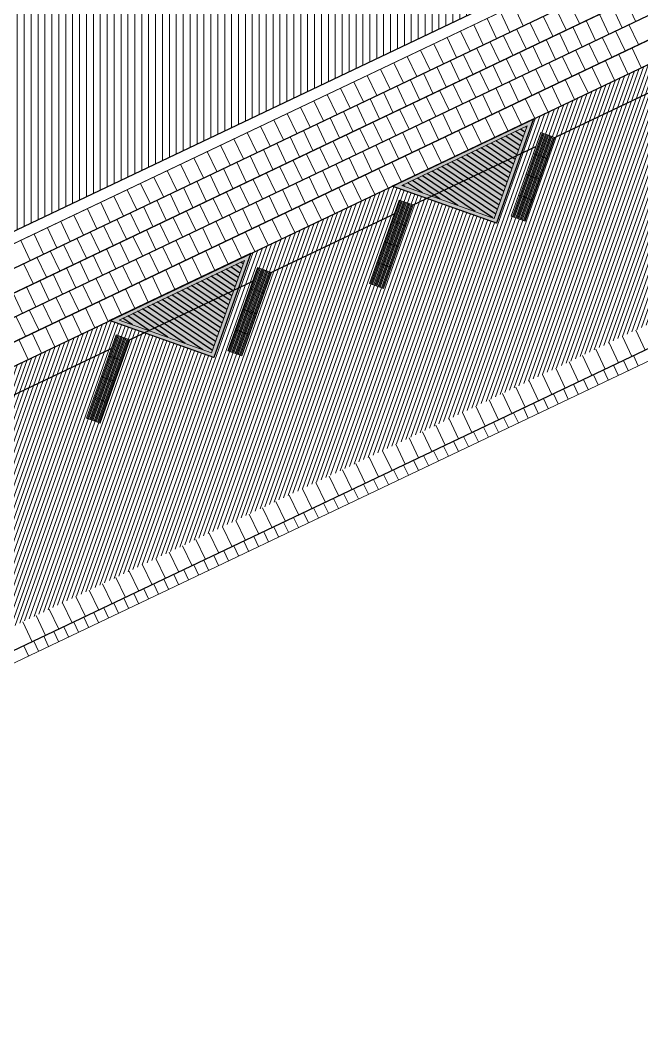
# Model space of a CAD drawing. Header units: metres. Extents: x 679599 to 680028, y 2748524 to 2748840.
# Drawn here: x 679854.21 to 679871.05, y 2748601.9 to 2748629.28 of the extents above; entities that cross this region are included whole.
import ezdxf

# ---------------------------------------------------------------- set-up
doc = ezdxf.new("R2010")
doc.units = ezdxf.units.M
doc.header["$LTSCALE"] = 5
doc.layers.add('00-AUX', color=2, linetype='Continuous', plot=False)
doc.layers.add('00-AUX Tree Pit', color=2, linetype='Continuous', plot=False)
for name, color, linetype, lineweight, plot in [('02-L-B-Barrier Curb', 210, 'Continuous', 5, False), ('02-L-B-Channel', 140, 'Continuous', 5, False), ('02-L-B-Curb', 11, 'Continuous', 5, False)]:
    doc.layers.add(name, color=color, linetype=linetype, lineweight=lineweight, plot=plot)
for name, color, linetype, lineweight, true_color in [('02-L-Joints-Paviment_07_Precast Concrete Blocks 60X40', 7, 'Continuous', 5, 0x999999), ('03-TR-Pavement_01_Compacted Ground', 7, 'Continuous', 5, 0x5a4f30), ('03-TR-Pavement_07_Precast Concrete Blocks 20X10', 7, 'Continuous', 5, 0x999999), ('03-TR-Pavement_07_Precast Concrete Blocks 60X40', 7, 'Continuous', 5, 0x999999), ('03-TR-Pavement_07_Precast irregular Concrete Blocks', 7, 'Continuous', 5, 0xb3b3b3)]:
    doc.layers.add(name, color=color, linetype=linetype, lineweight=lineweight, true_color=true_color)
doc.layers.add('03-TR-Tree Pit_Green', color=46, linetype='Continuous')
doc.layers.add('03-TR-Tree Pit_White', color=7, linetype='Continuous', true_color=0xfcfcfc)
doc.layers.add('04-BK-Tree Pit', color=6, linetype='Continuous', lineweight=5)

# ---------------------------------------------------------------- blocks, each defined once
blk = doc.blocks.new('*U3')
at = {"layer": '02-L-B-Channel'}
blk.add_lwpolyline([(0, -0.301), (0, 0)], dxfattribs=at)
blk = doc.blocks.new('*U4')
at = {"layer": '02-L-B-Channel', "color": 0, "linetype": 'ByBlock', "lineweight": -2, "transparency": 16777216, "rotation": 205.4480529310802}
for p in [(679870.959, 2748619.921), (679870.147, 2748619.534), (679870.418, 2748619.663), (679870.688, 2748619.792), (679869.605, 2748619.276), (679869.876, 2748619.405), (679869.063, 2748619.018), (679869.334, 2748619.147), (679868.521, 2748618.76), (679868.792, 2748618.889), (679867.979, 2748618.503), (679868.25, 2748618.632), (679867.438, 2748618.245), (679867.709, 2748618.374), (679866.896, 2748617.987), (679867.167, 2748618.116), (679866.354, 2748617.729), (679866.625, 2748617.858), (679865.541, 2748617.342), (679865.812, 2748617.471), (679866.083, 2748617.6), (679865, 2748617.085), (679865.271, 2748617.214), (679864.458, 2748616.827), (679864.729, 2748616.956), (679863.916, 2748616.569), (679864.187, 2748616.698), (679863.374, 2748616.311), (679863.645, 2748616.44), (679862.833, 2748616.053), (679863.103, 2748616.182), (679862.291, 2748615.796), (679862.562, 2748615.924), (679861.749, 2748615.538), (679862.02, 2748615.667), (679860.936, 2748615.151), (679861.207, 2748615.28), (679861.478, 2748615.409), (679860.394, 2748614.893), (679860.665, 2748615.022), (679859.853, 2748614.635), (679860.124, 2748614.764), (679859.311, 2748614.378), (679859.582, 2748614.506), (679858.769, 2748614.12), (679859.04, 2748614.249), (679858.227, 2748613.862), (679858.498, 2748613.991), (679857.686, 2748613.604), (679857.956, 2748613.733), (679857.144, 2748613.346), (679857.415, 2748613.475), (679856.331, 2748612.96), (679856.602, 2748613.088), (679856.873, 2748613.217), (679855.789, 2748612.702), (679856.06, 2748612.831), (679855.248, 2748612.444), (679855.518, 2748612.573), (679854.706, 2748612.186), (679854.977, 2748612.315), (679854.435, 2748612.057)]:
    blk.add_blockref('*U3', p, dxfattribs=at)
blk = doc.blocks.new('Alcorque Parking 8m2')
at = {"layer": '03-TR-Tree Pit_Green', "ltscale": 0.3}
h = blk.add_hatch(dxfattribs=at)
h.set_pattern_fill('ANSI31', color=256, scale=0.04, angle=40)
h.set_pattern_definition([(85, (-679726.04474, -2748720.75428), (-0.1265167266577, 0.011068779329), [])])
h.paths.add_polyline_path([(-1.079, -0.384), (2.316, 1.231), (-0.189, 2.121)])
at = {"layer": '03-TR-Tree Pit_White'}
h = blk.add_hatch(color=256, dxfattribs=at)
h.dxf.hatch_style = 1
h.paths.add_polyline_path([(-1.254, -0.578), (2.577, 1.245), (-0.25, 2.249)])
at = {"layer": '02-L-B-Curb'}
blk.add_lwpolyline([(2.577, 1.245), (-0.25, 2.249), (-1.254, -0.578)], close=True, dxfattribs=at)
at = {"layer": '02-L-B-Curb', "color": 6}
blk.add_lwpolyline([(2.316, 1.231), (-0.189, 2.121), (-1.079, -0.384)], close=True, dxfattribs=at)
blk = doc.blocks.new('*U33')
at = {"layer": '02-L-Joints-Paviment_07_Precast Concrete Blocks 60X40'}
blk.add_line((0, 0.599), (0, 0), dxfattribs=at)
blk = doc.blocks.new('*U34')
at = {"layer": '02-L-Joints-Paviment_07_Precast Concrete Blocks 60X40', "color": 0, "linetype": 'ByBlock', "lineweight": -2, "transparency": 16777216, "rotation": 25.4481775049705}
for p in [(679870.786, 2748620.171), (679871.147, 2748620.343), (679870.064, 2748619.827), (679870.425, 2748619.999), (679869.702, 2748619.655), (679868.98, 2748619.311), (679869.341, 2748619.483), (679868.619, 2748619.139), (679867.897, 2748618.796), (679868.258, 2748618.968), (679867.174, 2748618.452), (679867.535, 2748618.624), (679866.813, 2748618.28), (679866.091, 2748617.936), (679866.452, 2748618.108), (679865.729, 2748617.764), (679865.007, 2748617.421), (679865.368, 2748617.592), (679864.285, 2748617.077), (679864.646, 2748617.249), (679863.923, 2748616.905), (679863.201, 2748616.561), (679863.562, 2748616.733), (679862.84, 2748616.389), (679862.117, 2748616.046), (679862.479, 2748616.217), (679861.395, 2748615.702), (679861.756, 2748615.874), (679861.034, 2748615.53), (679860.312, 2748615.186), (679860.673, 2748615.358), (679859.95, 2748615.014), (679859.228, 2748614.671), (679859.589, 2748614.842), (679858.867, 2748614.499), (679858.144, 2748614.155), (679858.506, 2748614.327), (679857.422, 2748613.811), (679857.783, 2748613.983), (679857.061, 2748613.639), (679856.338, 2748613.296), (679856.7, 2748613.467), (679855.977, 2748613.124), (679855.255, 2748612.78), (679855.616, 2748612.952), (679854.533, 2748612.436), (679854.894, 2748612.608)]:
    blk.add_blockref('*U33', p, dxfattribs=at)
blk = doc.blocks.new('Piece Parking')
blk.add_wipeout([(-1.7, 0.2), (-1.7, -0.2), (0.7, -0.2), (0.7, 0.2)])
at = {"layer": '03-TR-Pavement_07_Precast irregular Concrete Blocks'}
h = blk.add_hatch(dxfattribs=at)
h.set_pattern_fill('ANSI31', color=256, scale=0.01, angle=135)
h.paths.add_polyline_path([(-1.7, 0.2), (0.7, 0.2), (0.7, -0.2), (-1.7, -0.2)])
blk.add_lwpolyline([(-1.7, 0.2), (0.7, 0.2), (0.7, -0.2), (-1.7, -0.2)], close=True)
at = {"layer": '02-L-Joints-Paviment_07_Precast Concrete Blocks 60X40'}
for points in [[(-1.1, 0.2), (-1.1, -0.2)], [(-0.5, 0.2), (-0.5, -0.2)], [(0.1, 0.2), (0.1, -0.2)]]:
    blk.add_lwpolyline(points, dxfattribs=at)
blk = doc.blocks.new('*U56')
at = {"rotation": 44.98940089342743}
blk.add_blockref('Piece Parking', (0.539, -0.362), dxfattribs=at)
blk = doc.blocks.new('*U57')
at = {"layer": '02-L-B-Barrier Curb', "color": 0, "linetype": 'ByBlock', "lineweight": -2, "transparency": 16777216, "rotation": 25.44814092399168}
for p in [(679871.467, 2748627.431), (679867.63, 2748625.605), (679863.792, 2748623.779), (679859.955, 2748621.953), (679856.117, 2748620.126)]:
    blk.add_blockref('*U56', p, dxfattribs=at)

msp = doc.modelspace()

# ---------------------------------------------------------------- hatches: boundary and pattern name
at = {"layer": '03-TR-Pavement_01_Compacted Ground', "linetype": 'Continuous'}
h = msp.add_hatch(dxfattribs=at)
h.set_pattern_fill('ANSI31', color=256, scale=0.059, angle=45)
h.set_pattern_definition([(90, (652974.11672, 2717198.73223), (-0.187325, 0), [])])
h.paths.add_polyline_path([(679858.96, 2748649.889), (679836.248, 2748615.105), (679870.492, 2748631.4)])
h.paths.add_polyline_path([(679835.729, 2748614.858), (679858.63, 2748649.933), (679827.5, 2748639.652)])
at = {"layer": '03-TR-Pavement_07_Precast Concrete Blocks 20X10'}
h = msp.add_hatch(dxfattribs=at)
h.set_pattern_fill('ANSI31', color=256, scale=0.0315, angle=25.5)
h.set_pattern_definition([(70.5, (0, 0), (-0.094275932128, 0.033384858509), [])])
h.paths.add_polyline_path([(679853.552, 2748612.634), (679851.754, 2748616.414), (679852.784, 2748619.315), (679856.629, 2748621.144), (679859.457, 2748620.14), (679860.46, 2748622.968), (679864.298, 2748624.794), (679867.131, 2748623.793), (679868.136, 2748626.62), (679871.98, 2748628.449), (679874.713, 2748627.478), (679874.807, 2748627.446), (679875.811, 2748630.272), (679879.656, 2748632.102), (679882.482, 2748631.098), (679883.487, 2748633.925), (679887.331, 2748635.754), (679890.157, 2748634.75), (679891.162, 2748637.577), (679895.006, 2748639.406), (679897.83, 2748638.402), (679898.837, 2748641.229), (679902.681, 2748643.059), (679905.509, 2748642.055), (679906.513, 2748644.882), (679910.356, 2748646.711), (679913.183, 2748645.708), (679914.184, 2748648.533), (679918.029, 2748650.363), (679920.857, 2748649.359), (679921.861, 2748652.186), (679925.705, 2748654.015), (679928.532, 2748653.012), (679929.541, 2748655.807), (679933.408, 2748657.657), (679936.26, 2748656.627), (679938.058, 2748652.848)])

# ---------------------------------------------------------------- linework, layer by layer
at = {"layer": '00-AUX'}
for points in [[(679836.059, 2748614.008), (679978.729, 2748681.901)], [(679836.136, 2748613.381), (679978.986, 2748681.359)], [(679836.574, 2748612.925), (679979.245, 2748680.817)], [(679836.651, 2748612.297), (679979.501, 2748680.276)], [(679836.728, 2748611.67), (679979.76, 2748679.734)], [(679852.279, 2748618.3), (679934.285, 2748657.324)], [(679896.063, 2748632.199), (679853.81, 2748612.092)]]:
    msp.add_lwpolyline(points, dxfattribs=at)
at = {"layer": '00-AUX', "ltscale": 0.3}
msp.add_lwpolyline([(679847.604, 2748632.497), (679858.96, 2748649.889), (679870.492, 2748631.4), (679836.248, 2748615.105), (679847.604, 2748632.497)], dxfattribs=at)
at = {"layer": '00-AUX Tree Pit'}
for points in [[(679868.122, 2748626.613), (679867.118, 2748623.786), (679864.291, 2748624.79)], [(679860.46, 2748622.967), (679859.456, 2748620.14), (679856.629, 2748621.144)]]:
    msp.add_lwpolyline(points, close=True, dxfattribs=at)
at = {"layer": '02-L-B-Channel'}
msp.add_lwpolyline([(679668.512, 2748523.584), (680028.077, 2748694.687)], dxfattribs=at)
at = {"layer": '02-L-B-Curb', "ltscale": 0.3}
for points in [[(679835.456, 2748614.728), (679835.551, 2748614.441), (679870.924, 2748631.273), (679859.174, 2748650.113)], [(679870.492, 2748631.4), (679870.492, 2748631.4), (679836.125, 2748615.047), (679835.456, 2748614.728)]]:
    msp.add_lwpolyline(points, dxfattribs=at)
at = {"layer": '02-L-Joints-Paviment_07_Precast Concrete Blocks 60X40'}
for points in [[(679867.843, 2748629.134), (679867.586, 2748629.675)], [(679869.365, 2748629.194), (679869.107, 2748629.735)], [(679870.887, 2748629.253), (679870.63, 2748629.795)], [(679867.482, 2748628.962), (679867.224, 2748629.503)], [(679868.643, 2748628.85), (679868.385, 2748629.391)], [(679869.004, 2748629.022), (679868.746, 2748629.563)], [(679870.165, 2748628.909), (679869.907, 2748629.451)], [(679870.526, 2748629.081), (679870.268, 2748629.623)], [(679866.76, 2748628.618), (679866.502, 2748629.159)], [(679867.121, 2748628.79), (679866.863, 2748629.331)], [(679868.282, 2748628.678), (679868.024, 2748629.219)], [(679869.804, 2748628.737), (679869.546, 2748629.279)], [(679870.964, 2748628.626), (679870.707, 2748629.167)], [(679866.399, 2748628.446), (679866.141, 2748628.988)], [(679867.559, 2748628.334), (679867.302, 2748628.876)], [(679867.92, 2748628.506), (679867.663, 2748629.048)], [(679869.081, 2748628.394), (679868.824, 2748628.935)], [(679869.442, 2748628.566), (679869.185, 2748629.107)], [(679870.603, 2748628.454), (679870.345, 2748628.995)], [(679865.676, 2748628.102), (679865.418, 2748628.644)], [(679866.037, 2748628.274), (679865.78, 2748628.816)], [(679867.198, 2748628.162), (679866.94, 2748628.704)], [(679868.359, 2748628.05), (679868.101, 2748628.592)], [(679868.72, 2748628.222), (679868.462, 2748628.763)], [(679869.881, 2748628.11), (679869.623, 2748628.652)], [(679870.242, 2748628.282), (679869.984, 2748628.823)], [(679864.954, 2748627.758), (679864.696, 2748628.3)], [(679865.315, 2748627.93), (679865.057, 2748628.472)], [(679866.476, 2748627.818), (679866.218, 2748628.36)], [(679866.837, 2748627.99), (679866.579, 2748628.532)], [(679867.998, 2748627.878), (679867.74, 2748628.42)], [(679869.158, 2748627.766), (679868.901, 2748628.308)], [(679869.52, 2748627.938), (679869.262, 2748628.48)], [(679870.68, 2748627.826), (679870.423, 2748628.368)], [(679871.041, 2748627.998), (679870.784, 2748628.54)], [(679864.593, 2748627.587), (679864.335, 2748628.128)], [(679866.114, 2748627.647), (679865.857, 2748628.188)], [(679867.275, 2748627.534), (679867.018, 2748628.076)], [(679867.637, 2748627.706), (679867.379, 2748628.248)], [(679868.797, 2748627.594), (679868.539, 2748628.136)], [(679869.958, 2748627.483), (679869.7, 2748628.024)], [(679870.319, 2748627.654), (679870.061, 2748628.196)], [(679863.87, 2748627.243), (679863.612, 2748627.784)], [(679864.231, 2748627.415), (679863.974, 2748627.956)], [(679865.392, 2748627.303), (679865.134, 2748627.844)], [(679865.753, 2748627.475), (679865.496, 2748628.016)], [(679866.914, 2748627.362), (679866.656, 2748627.904)], [(679868.075, 2748627.251), (679867.817, 2748627.792)], [(679868.436, 2748627.422), (679868.178, 2748627.964)], [(679869.597, 2748627.311), (679869.339, 2748627.852)], [(679863.509, 2748627.071), (679863.251, 2748627.613)], [(679864.67, 2748626.959), (679864.412, 2748627.501)], [(679865.031, 2748627.131), (679864.773, 2748627.673)], [(679866.192, 2748627.019), (679865.934, 2748627.56)], [(679866.553, 2748627.191), (679866.295, 2748627.732)], [(679867.714, 2748627.079), (679867.456, 2748627.62)], [(679868.874, 2748626.967), (679868.617, 2748627.508)], [(679869.235, 2748627.139), (679868.978, 2748627.68)], [(679862.787, 2748626.727), (679862.529, 2748627.269)], [(679863.148, 2748626.899), (679862.89, 2748627.441)], [(679864.309, 2748626.787), (679864.051, 2748627.329)], [(679865.469, 2748626.675), (679865.212, 2748627.216)], [(679865.831, 2748626.847), (679865.573, 2748627.388)], [(679866.991, 2748626.735), (679866.734, 2748627.276)], [(679867.352, 2748626.907), (679867.095, 2748627.448)], [(679868.513, 2748626.795), (679868.255, 2748627.337)], [(679862.064, 2748626.383), (679861.807, 2748626.925)], [(679862.425, 2748626.555), (679862.168, 2748627.097)], [(679863.586, 2748626.443), (679863.328, 2748626.985)], [(679863.947, 2748626.615), (679863.69, 2748627.157)], [(679865.108, 2748626.503), (679864.85, 2748627.045)], [(679866.269, 2748626.391), (679866.011, 2748626.933)], [(679866.63, 2748626.563), (679866.372, 2748627.105)], [(679867.791, 2748626.451), (679867.533, 2748626.993)], [(679868.152, 2748626.623), (679867.894, 2748627.165)], [(679861.703, 2748626.212), (679861.445, 2748626.753)], [(679863.225, 2748626.272), (679862.967, 2748626.813)], [(679864.386, 2748626.159), (679864.128, 2748626.701)], [(679864.747, 2748626.331), (679864.489, 2748626.873)], [(679865.908, 2748626.219), (679865.65, 2748626.761)], [(679867.068, 2748626.108), (679866.811, 2748626.649)], [(679867.43, 2748626.279), (679867.172, 2748626.821)], [(679860.981, 2748625.868), (679860.723, 2748626.409)], [(679861.342, 2748626.04), (679861.084, 2748626.581)], [(679862.503, 2748625.928), (679862.245, 2748626.469)], [(679862.864, 2748626.1), (679862.606, 2748626.641)], [(679864.025, 2748625.987), (679863.767, 2748626.529)], [(679865.185, 2748625.875), (679864.928, 2748626.417)], [(679865.547, 2748626.047), (679865.289, 2748626.589)], [(679866.707, 2748625.936), (679866.449, 2748626.477)], [(679860.62, 2748625.696), (679860.362, 2748626.238)], [(679861.78, 2748625.584), (679861.522, 2748626.126)], [(679862.141, 2748625.756), (679861.884, 2748626.297)], [(679863.302, 2748625.644), (679863.045, 2748626.185)], [(679863.663, 2748625.816), (679863.406, 2748626.357)], [(679864.824, 2748625.704), (679864.566, 2748626.245)], [(679865.985, 2748625.592), (679865.727, 2748626.133)], [(679866.346, 2748625.764), (679866.088, 2748626.305)], [(679859.897, 2748625.352), (679859.639, 2748625.894)], [(679860.258, 2748625.524), (679860.001, 2748626.066)], [(679861.419, 2748625.412), (679861.161, 2748625.954)], [(679862.58, 2748625.3), (679862.322, 2748625.841)], [(679862.941, 2748625.472), (679862.683, 2748626.013)], [(679864.102, 2748625.36), (679863.844, 2748625.901)], [(679864.463, 2748625.532), (679864.205, 2748626.073)], [(679865.624, 2748625.42), (679865.366, 2748625.962)], [(679859.536, 2748625.18), (679859.278, 2748625.722)], [(679860.697, 2748625.068), (679860.439, 2748625.61)], [(679861.058, 2748625.24), (679860.8, 2748625.782)], [(679862.219, 2748625.128), (679861.961, 2748625.67)], [(679863.379, 2748625.016), (679863.122, 2748625.558)], [(679863.741, 2748625.188), (679863.483, 2748625.73)], [(679864.901, 2748625.076), (679864.643, 2748625.618)], [(679865.262, 2748625.248), (679865.005, 2748625.79)], [(679858.814, 2748624.837), (679858.556, 2748625.378)], [(679859.175, 2748625.008), (679858.917, 2748625.55)], [(679860.335, 2748624.896), (679860.078, 2748625.438)], [(679861.496, 2748624.784), (679861.239, 2748625.326)], [(679861.857, 2748624.956), (679861.6, 2748625.498)], [(679863.018, 2748624.844), (679862.76, 2748625.386)], [(679864.54, 2748624.904), (679864.282, 2748625.446)], [(679858.091, 2748624.493), (679857.833, 2748625.034)], [(679858.452, 2748624.665), (679858.195, 2748625.206)], [(679859.613, 2748624.553), (679859.355, 2748625.094)], [(679859.974, 2748624.725), (679859.717, 2748625.266)], [(679861.135, 2748624.612), (679860.877, 2748625.154)], [(679862.296, 2748624.5), (679862.038, 2748625.042)], [(679862.657, 2748624.672), (679862.399, 2748625.214)], [(679863.818, 2748624.561), (679863.56, 2748625.102)], [(679864.179, 2748624.732), (679863.921, 2748625.274)], [(679857.73, 2748624.321), (679857.472, 2748624.862)], [(679858.891, 2748624.209), (679858.633, 2748624.751)], [(679859.252, 2748624.381), (679858.994, 2748624.922)], [(679860.413, 2748624.269), (679860.155, 2748624.81)], [(679860.774, 2748624.44), (679860.516, 2748624.982)], [(679861.935, 2748624.329), (679861.677, 2748624.87)], [(679863.095, 2748624.217), (679862.838, 2748624.758)], [(679863.456, 2748624.389), (679863.199, 2748624.93)], [(679857.008, 2748623.977), (679856.75, 2748624.519)], [(679857.369, 2748624.149), (679857.111, 2748624.691)], [(679858.53, 2748624.037), (679858.272, 2748624.579)], [(679859.69, 2748623.925), (679859.433, 2748624.466)], [(679860.052, 2748624.097), (679859.794, 2748624.638)], [(679861.212, 2748623.985), (679860.955, 2748624.526)], [(679861.573, 2748624.157), (679861.316, 2748624.698)], [(679862.734, 2748624.045), (679862.476, 2748624.587)], [(679856.646, 2748623.805), (679856.389, 2748624.347)], [(679857.807, 2748623.693), (679857.549, 2748624.235)], [(679858.168, 2748623.865), (679857.911, 2748624.407)], [(679859.329, 2748623.753), (679859.071, 2748624.295)], [(679860.851, 2748623.813), (679860.593, 2748624.354)], [(679862.012, 2748623.701), (679861.754, 2748624.243)], [(679862.373, 2748623.873), (679862.115, 2748624.415)], [(679855.924, 2748623.462), (679855.666, 2748624.003)], [(679856.285, 2748623.633), (679856.028, 2748624.175)], [(679857.446, 2748623.521), (679857.188, 2748624.063)], [(679858.607, 2748623.409), (679858.349, 2748623.951)], [(679858.968, 2748623.581), (679858.71, 2748624.123)], [(679860.129, 2748623.469), (679859.871, 2748624.011)], [(679860.49, 2748623.641), (679860.232, 2748624.183)], [(679861.65, 2748623.529), (679861.393, 2748624.071)], [(679855.202, 2748623.118), (679854.944, 2748623.659)], [(679855.563, 2748623.29), (679855.305, 2748623.831)], [(679856.724, 2748623.178), (679856.466, 2748623.719)], [(679857.085, 2748623.35), (679856.827, 2748623.891)], [(679858.246, 2748623.237), (679857.988, 2748623.779)], [(679859.406, 2748623.125), (679859.149, 2748623.667)], [(679859.768, 2748623.297), (679859.51, 2748623.839)], [(679860.928, 2748623.186), (679860.67, 2748623.727)], [(679861.289, 2748623.357), (679861.032, 2748623.899)], [(679854.84, 2748622.946), (679854.583, 2748623.487)], [(679856.001, 2748622.834), (679855.743, 2748623.375)], [(679856.362, 2748623.006), (679856.105, 2748623.547)], [(679857.523, 2748622.894), (679857.265, 2748623.435)], [(679857.884, 2748623.065), (679857.627, 2748623.607)], [(679859.045, 2748622.954), (679858.787, 2748623.495)], [(679860.206, 2748622.842), (679859.948, 2748623.383)], [(679860.567, 2748623.014), (679860.309, 2748623.555)], [(679854.479, 2748622.774), (679854.222, 2748623.316)], [(679855.64, 2748622.662), (679855.382, 2748623.204)], [(679856.801, 2748622.55), (679856.543, 2748623.091)], [(679857.162, 2748622.722), (679856.904, 2748623.263)], [(679858.323, 2748622.61), (679858.065, 2748623.151)], [(679858.684, 2748622.782), (679858.426, 2748623.323)], [(679859.845, 2748622.67), (679859.587, 2748623.212)], [(679854.918, 2748622.318), (679854.66, 2748622.86)], [(679855.279, 2748622.49), (679855.021, 2748623.032)], [(679856.44, 2748622.378), (679856.182, 2748622.92)], [(679857.962, 2748622.438), (679857.704, 2748622.979)], [(679859.122, 2748622.326), (679858.864, 2748622.868)], [(679859.483, 2748622.498), (679859.226, 2748623.04)], [(679854.556, 2748622.146), (679854.299, 2748622.688)], [(679855.717, 2748622.034), (679855.46, 2748622.576)], [(679856.078, 2748622.206), (679855.821, 2748622.748)], [(679857.239, 2748622.094), (679856.981, 2748622.636)], [(679857.6, 2748622.266), (679857.343, 2748622.808)], [(679858.761, 2748622.154), (679858.503, 2748622.696)], [(679855.356, 2748621.862), (679855.098, 2748622.404)], [(679856.517, 2748621.75), (679856.259, 2748622.292)], [(679856.878, 2748621.922), (679856.62, 2748622.464)], [(679858.039, 2748621.811), (679857.781, 2748622.352)], [(679858.4, 2748621.982), (679858.142, 2748622.524)], [(679854.634, 2748621.519), (679854.376, 2748622.06)], [(679854.995, 2748621.69), (679854.737, 2748622.232)], [(679856.156, 2748621.578), (679855.898, 2748622.12)], [(679857.316, 2748621.467), (679857.058, 2748622.008)], [(679857.677, 2748621.639), (679857.42, 2748622.18)], [(679854.273, 2748621.347), (679854.015, 2748621.888)], [(679855.433, 2748621.235), (679855.176, 2748621.776)], [(679855.794, 2748621.407), (679855.537, 2748621.948)], [(679856.955, 2748621.295), (679856.697, 2748621.837)], [(679855.072, 2748621.063), (679854.814, 2748621.604)], [(679856.233, 2748620.951), (679855.975, 2748621.493)], [(679856.594, 2748621.123), (679856.336, 2748621.665)], [(679854.35, 2748620.719), (679854.092, 2748621.261)], [(679854.711, 2748620.891), (679854.453, 2748621.433)], [(679855.871, 2748620.779), (679855.614, 2748621.321)], [(679855.149, 2748620.436), (679854.891, 2748620.977)], [(679855.51, 2748620.607), (679855.253, 2748621.149)], [(679854.427, 2748620.092), (679854.169, 2748620.633)], [(679854.788, 2748620.264), (679854.53, 2748620.805)]]:
    msp.add_lwpolyline(points, dxfattribs=at)
at = {"layer": '03-TR-Pavement_07_Precast Concrete Blocks 60X40'}
for points in [[(680023.398, 2748703.822), (679835.554, 2748614.433)], [(680023.656, 2748703.28), (679835.744, 2748613.859)], [(680023.914, 2748702.738), (679835.935, 2748613.285)], [(680024.172, 2748702.196), (679836.125, 2748612.711)], [(680024.43, 2748701.654), (679836.315, 2748612.137)], [(680024.679, 2748701.109), (679776.702, 2748583.105)]]:
    msp.add_lwpolyline(points, dxfattribs=at)

# ---------------------------------------------------------------- block references
at = {"layer": '02-L-B-Channel'}
msp.add_blockref('*U4', (0, 0), dxfattribs=at)
at = {"layer": '02-L-Joints-Paviment_07_Precast Concrete Blocks 60X40'}
msp.add_blockref('*U34', (0, 0), dxfattribs=at)
at = {"layer": '04-BK-Tree Pit', "xscale": -0.9999999999999992, "rotation": 230.8937524196276}
for p in [(679865.53, 2748625.398), (679857.869, 2748621.753)]:
    msp.add_blockref('Alcorque Parking 8m2', p, dxfattribs=at)

# ---------------------------------------------------------------- next in the draw order: block references
at = {"layer": '02-L-B-Barrier Curb'}
msp.add_blockref('*U57', (0, 0), dxfattribs=at)

doc.saveas('drawing.dxf')
